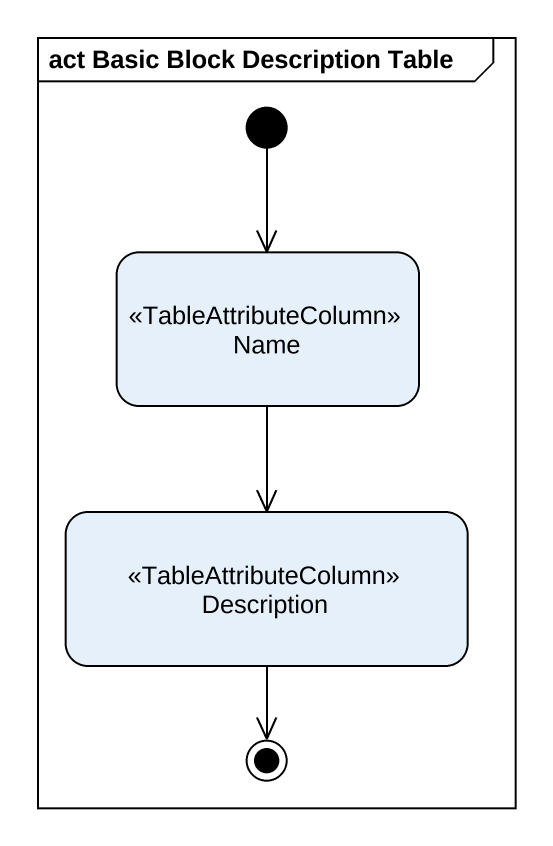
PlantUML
@startuml
mainframe act Basic Block Description Table
hide empty description
state Name <<TableAttributeColumn>>
state Description <<TableAttributeColumn>>
[*] --> Name
Name --> Description
Description --> [*]
@enduml
